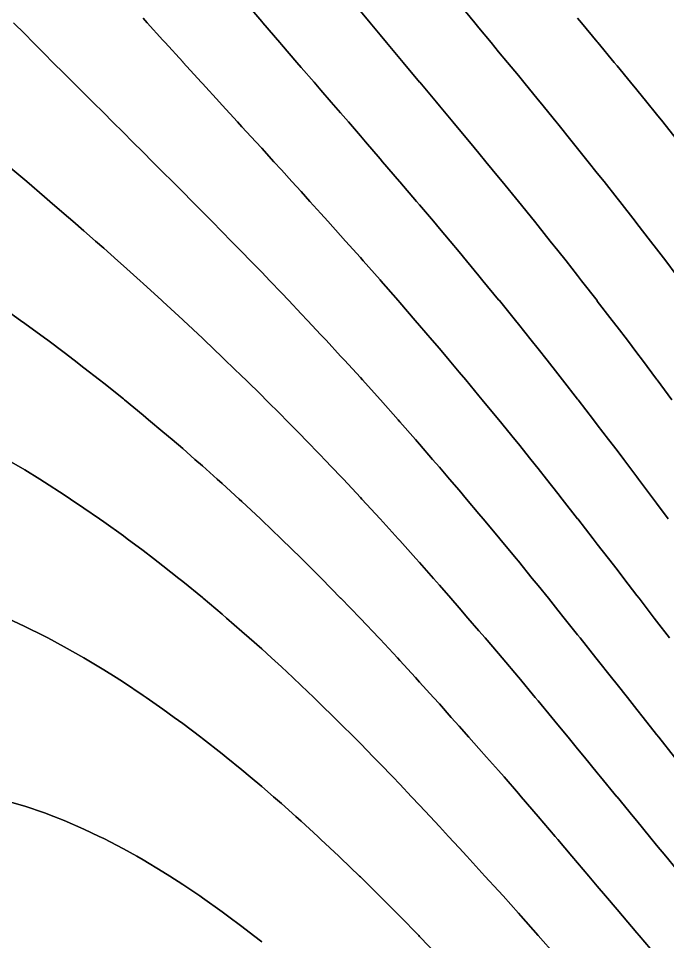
# Model space of a CAD drawing. Extents: x 1412622.5 to 1412673.9, y 4931530.8 to 4931599.9.
# Drawn here: x 1412640.18 to 1412645.74, y 4931534.86 to 4931542.78 of the extents above; entities that cross this region are included whole.
import ezdxf

# ---------------------------------------------------------------- set-up
doc = ezdxf.new("R2010")
doc.units = 0
doc.layers.add('line', color=2, linetype='CONTINUOUS')

msp = doc.modelspace()

# ---------------------------------------------------------------- linework, layer by layer
at = {"layer": 'line'}
for points in [[(1412642.124216, 4931542.910256), (1412642.260188, 4931542.751178), (1412642.269599, 4931542.740093), (1412642.415681, 4931542.56993), (1412642.429467, 4931542.554045), (1412642.562295, 4931542.399767), (1412642.598746, 4931542.357847), (1412642.709334, 4931542.229604), (1412642.768025, 4931542.162116), (1412642.856576, 4931542.059441), (1412642.937304, 4931541.966495), (1412643.003786, 4931541.889277), (1412643.106583, 4931541.770569), (1412643.150745, 4931541.719114), (1412643.275862, 4931541.574007), (1412643.297268, 4931541.548951), (1412643.443128, 4931541.378788), (1412643.445141, 4931541.376447), (1412643.588014, 4931541.208625), (1412643.61442, 4931541.177674), (1412643.731968, 4931541.038462), (1412643.783699, 4931540.977271), (1412643.874871, 4931540.868298), (1412643.952978, 4931540.774967), (1412644.016614, 4931540.698135), (1412644.122257, 4931540.570525), (1412644.157414, 4931540.527972), (1412644.291536, 4931540.365558), (1412644.297812, 4931540.357809), (1412644.435513, 4931540.187646), (1412644.460815, 4931540.156338), (1412644.571852, 4931540.017483), (1412644.630094, 4931539.944519), (1412644.706884, 4931539.847319), (1412644.799373, 4931539.730018), (1412644.840638, 4931539.677156), (1412644.968652, 4931539.51281), (1412644.97314, 4931539.506993), (1412645.104361, 4931539.33683), (1412645.137931, 4931539.293241), (1412645.23452, 4931539.166667), (1412645.30721, 4931539.071295), (1412645.36372, 4931538.996503), (1412645.476489, 4931538.84713), (1412645.492061, 4931538.82634), (1412645.619618, 4931538.656177), (1412645.645768, 4931538.62133), (1412645.746588, 4931538.486014)], [(1412645.746588, 4931538.486014), (1412645.645768, 4931538.62133), (1412645.619618, 4931538.656177), (1412645.492061, 4931538.82634), (1412645.476489, 4931538.84713), (1412645.36372, 4931538.996503), (1412645.30721, 4931539.071295), (1412645.23452, 4931539.166667), (1412645.137931, 4931539.293241), (1412645.104361, 4931539.33683), (1412644.97314, 4931539.506993), (1412644.968652, 4931539.51281), (1412644.840638, 4931539.677156), (1412644.799373, 4931539.730018), (1412644.706884, 4931539.847319), (1412644.630094, 4931539.944519), (1412644.571852, 4931540.017483), (1412644.460815, 4931540.156338), (1412644.435513, 4931540.187646), (1412644.297812, 4931540.357809), (1412644.291536, 4931540.365558), (1412644.157414, 4931540.527972), (1412644.122257, 4931540.570525), (1412644.016614, 4931540.698135), (1412643.952978, 4931540.774967), (1412643.874871, 4931540.868298), (1412643.783699, 4931540.977271), (1412643.731968, 4931541.038462), (1412643.61442, 4931541.177674), (1412643.588014, 4931541.208625), (1412643.445141, 4931541.376447), (1412643.443128, 4931541.378788), (1412643.297268, 4931541.548951), (1412643.275862, 4931541.574007), (1412643.150745, 4931541.719114), (1412643.106583, 4931541.770569), (1412643.003786, 4931541.889277), (1412642.937304, 4931541.966495), (1412642.856576, 4931542.059441), (1412642.768025, 4931542.162116), (1412642.709334, 4931542.229604), (1412642.598746, 4931542.357847), (1412642.562295, 4931542.399767), (1412642.429467, 4931542.554045), (1412642.415681, 4931542.56993), (1412642.269599, 4931542.740093), (1412642.260188, 4931542.751178), (1412642.124216, 4931542.910256)], [(1412643.952978, 4931542.901591), (1412644.086342, 4931542.740093), (1412644.122257, 4931542.696615), (1412644.227184, 4931542.56993), (1412644.291536, 4931542.492188), (1412644.367773, 4931542.399767), (1412644.460815, 4931542.286674), (1412644.507737, 4931542.229604), (1412644.630094, 4931542.080199), (1412644.647081, 4931542.059441), (1412644.785686, 4931541.889277), (1412644.799373, 4931541.8724), (1412644.923442, 4931541.719114), (1412644.968652, 4931541.662899), (1412645.060094, 4931541.548951), (1412645.137931, 4931541.45124), (1412645.195518, 4931541.378788), (1412645.30721, 4931541.237077), (1412645.329587, 4931541.208625), (1412645.46234, 4931541.038462), (1412645.476489, 4931541.020198), (1412645.593836, 4931540.868298), (1412645.645768, 4931540.800445), (1412645.723856, 4931540.698135), (1412645.815047, 4931540.577501)], [(1412645.815047, 4931540.577501), (1412645.723856, 4931540.698135), (1412645.645768, 4931540.800445), (1412645.593836, 4931540.868298), (1412645.476489, 4931541.020198), (1412645.46234, 4931541.038462), (1412645.329587, 4931541.208625), (1412645.30721, 4931541.237077), (1412645.195518, 4931541.378788), (1412645.137931, 4931541.45124), (1412645.060094, 4931541.548951), (1412644.968652, 4931541.662899), (1412644.923442, 4931541.719114), (1412644.799373, 4931541.8724), (1412644.785686, 4931541.889277), (1412644.647081, 4931542.059441), (1412644.630094, 4931542.080199), (1412644.507737, 4931542.229604), (1412644.460815, 4931542.286674), (1412644.367773, 4931542.399767), (1412644.291536, 4931542.492188), (1412644.227184, 4931542.56993), (1412644.122257, 4931542.696615), (1412644.086342, 4931542.740093), (1412643.952978, 4931542.901591)], [(1412643.106583, 4931542.839352), (1412643.189111, 4931542.740093), (1412643.275862, 4931542.636391), (1412643.33126, 4931542.56993), (1412643.445141, 4931542.433966), (1412643.473673, 4931542.399767), (1412643.61442, 4931542.23161), (1412643.616092, 4931542.229604), (1412643.758254, 4931542.059441), (1412643.783699, 4931542.02904), (1412643.900052, 4931541.889277), (1412643.952978, 4931541.825728), (1412644.041275, 4931541.719114), (1412644.122257, 4931541.621269), (1412644.182092, 4931541.548951), (1412644.291536, 4931541.41651), (1412644.322339, 4931541.378788), (1412644.460815, 4931541.208706), (1412644.598287, 4931541.038462), (1412644.630094, 4931540.998925), (1412644.734472, 4931540.868298), (1412644.799373, 4931540.786725), (1412644.869383, 4931540.698135), (1412644.968652, 4931540.571902), (1412645.002973, 4931540.527972), (1412645.135205, 4931540.357809), (1412645.137931, 4931540.354292), (1412645.266177, 4931540.187646), (1412645.30721, 4931540.134047), (1412645.395864, 4931540.017483), (1412645.476489, 4931539.910906), (1412645.524298, 4931539.847319), (1412645.645768, 4931539.68492), (1412645.651543, 4931539.677156), (1412645.777818, 4931539.506993)], [(1412645.777818, 4931539.506993), (1412645.651543, 4931539.677156), (1412645.645768, 4931539.68492), (1412645.524298, 4931539.847319), (1412645.476489, 4931539.910906), (1412645.395864, 4931540.017483), (1412645.30721, 4931540.134047), (1412645.266177, 4931540.187646), (1412645.137931, 4931540.354292), (1412645.135205, 4931540.357809), (1412645.002973, 4931540.527972), (1412644.968652, 4931540.571902), (1412644.869383, 4931540.698135), (1412644.799373, 4931540.786725), (1412644.734472, 4931540.868298), (1412644.630094, 4931540.998925), (1412644.598287, 4931541.038462), (1412644.460815, 4931541.208706), (1412644.322339, 4931541.378788), (1412644.291536, 4931541.41651), (1412644.182092, 4931541.548951), (1412644.122257, 4931541.621269), (1412644.041275, 4931541.719114), (1412643.952978, 4931541.825728), (1412643.900052, 4931541.889277), (1412643.783699, 4931542.02904), (1412643.758254, 4931542.059441), (1412643.616092, 4931542.229604), (1412643.61442, 4931542.23161), (1412643.473673, 4931542.399767), (1412643.445141, 4931542.433966), (1412643.33126, 4931542.56993), (1412643.275862, 4931542.636391), (1412643.189111, 4931542.740093), (1412643.106583, 4931542.839352)], [(1412640.133297, 4931542.740093), (1412640.22884, 4931542.644249), (1412640.301658, 4931542.56993), (1412640.398119, 4931542.473734), (1412640.471026, 4931542.399767), (1412640.567398, 4931542.304108), (1412640.641177, 4931542.229604), (1412640.736677, 4931542.135095), (1412640.811826, 4931542.059441), (1412640.905956, 4931541.966439), (1412640.982725, 4931541.889277), (1412641.075235, 4931541.797888), (1412641.153599, 4931541.719114), (1412641.244514, 4931541.629182), (1412641.324215, 4931541.548951), (1412641.413793, 4931541.460078), (1412641.494298, 4931541.378788), (1412641.583072, 4931541.290335), (1412641.663625, 4931541.208625), (1412641.752351, 4931541.119714), (1412641.831984, 4931541.038462), (1412641.92163, 4931540.947982), (1412641.999162, 4931540.868298), (1412642.090909, 4931540.774917), (1412642.164982, 4931540.698135), (1412642.260188, 4931540.6003), (1412642.32929, 4931540.527972), (1412642.429467, 4931540.423927), (1412642.491961, 4931540.357809), (1412642.598746, 4931540.245591), (1412642.65288, 4931540.187646), (1412642.768025, 4931540.065114), (1412642.811971, 4931540.017483), (1412642.937304, 4931539.88233), (1412642.969184, 4931539.847319), (1412643.106583, 4931539.69709), (1412643.124487, 4931539.677156), (1412643.275862, 4931539.50927), (1412643.277879, 4931539.506993), (1412643.429073, 4931539.33683), (1412643.445141, 4931539.31881), (1412643.578371, 4931539.166667), (1412643.61442, 4931539.125632), (1412643.725878, 4931538.996503), (1412643.783699, 4931538.929717), (1412643.871683, 4931538.82634), (1412643.952978, 4931538.73109), (1412644.015871, 4931538.656177), (1412644.122257, 4931538.529825), (1412644.15912, 4931538.486014), (1412644.291536, 4931538.329218), (1412644.302474, 4931538.315851), (1412644.442123, 4931538.145688), (1412644.460815, 4931538.122989), (1412644.580504, 4931537.975524), (1412644.630094, 4931537.914656), (1412644.717944, 4931537.805361), (1412644.799373, 4931537.704459), (1412644.854572, 4931537.635198), (1412644.968652, 4931537.492714), (1412644.99056, 4931537.465035), (1412645.125878, 4931537.294872), (1412645.137931, 4931537.279795), (1412645.260638, 4931537.124709), (1412645.30721, 4931537.066191), (1412645.395248, 4931536.954545), (1412645.476489, 4931536.85218), (1412645.529872, 4931536.784382), (1412645.645768, 4931536.638202), (1412645.664655, 4931536.614219), (1412645.799631, 4931536.444056)], [(1412645.799631, 4931536.444056), (1412645.664655, 4931536.614219), (1412645.645768, 4931536.638202), (1412645.529872, 4931536.784382), (1412645.476489, 4931536.85218), (1412645.395248, 4931536.954545), (1412645.30721, 4931537.066191), (1412645.260638, 4931537.124709), (1412645.137931, 4931537.279795), (1412645.125878, 4931537.294872), (1412644.99056, 4931537.465035), (1412644.968652, 4931537.492714), (1412644.854572, 4931537.635198), (1412644.799373, 4931537.704459), (1412644.717944, 4931537.805361), (1412644.630094, 4931537.914656), (1412644.580504, 4931537.975524), (1412644.460815, 4931538.122989), (1412644.442123, 4931538.145688), (1412644.302474, 4931538.315851), (1412644.291536, 4931538.329218), (1412644.15912, 4931538.486014), (1412644.122257, 4931538.529825), (1412644.015871, 4931538.656177), (1412643.952978, 4931538.73109), (1412643.871683, 4931538.82634), (1412643.783699, 4931538.929717), (1412643.725878, 4931538.996503), (1412643.61442, 4931539.125632), (1412643.578371, 4931539.166667), (1412643.445141, 4931539.31881), (1412643.429073, 4931539.33683), (1412643.277879, 4931539.506993), (1412643.275862, 4931539.50927), (1412643.124487, 4931539.677156), (1412643.106583, 4931539.69709), (1412642.969184, 4931539.847319), (1412642.937304, 4931539.88233), (1412642.811971, 4931540.017483), (1412642.768025, 4931540.065114), (1412642.65288, 4931540.187646), (1412642.598746, 4931540.245591), (1412642.491961, 4931540.357809), (1412642.429467, 4931540.423927), (1412642.32929, 4931540.527972), (1412642.260188, 4931540.6003), (1412642.164982, 4931540.698135), (1412642.090909, 4931540.774917), (1412641.999162, 4931540.868298), (1412641.92163, 4931540.947982), (1412641.831984, 4931541.038462), (1412641.752351, 4931541.119714), (1412641.663625, 4931541.208625), (1412641.583072, 4931541.290335), (1412641.494298, 4931541.378788), (1412641.413793, 4931541.460078), (1412641.324215, 4931541.548951), (1412641.244514, 4931541.629182), (1412641.153599, 4931541.719114), (1412641.075235, 4931541.797888), (1412640.982725, 4931541.889277), (1412640.905956, 4931541.966439), (1412640.811826, 4931542.059441), (1412640.736677, 4931542.135095), (1412640.641177, 4931542.229604), (1412640.567398, 4931542.304108), (1412640.471026, 4931542.399767), (1412640.398119, 4931542.473734), (1412640.301658, 4931542.56993), (1412640.22884, 4931542.644249), (1412640.133297, 4931542.740093)], [(1412641.244514, 4931542.778784), (1412641.278891, 4931542.740093), (1412641.413793, 4931542.590946), (1412641.432584, 4931542.56993), (1412641.583072, 4931542.404365), (1412641.587204, 4931542.399767), (1412641.742322, 4931542.229604), (1412641.752351, 4931542.218758), (1412641.89783, 4931542.059441), (1412641.92163, 4931542.033717), (1412642.05357, 4931541.889277), (1412642.090909, 4931541.848877), (1412642.209302, 4931541.719114), (1412642.260188, 4931541.66392), (1412642.364795, 4931541.548951), (1412642.429467, 4931541.478522), (1412642.519827, 4931541.378788), (1412642.598746, 4931541.292372), (1412642.674194, 4931541.208625), (1412642.768025, 4931541.105185), (1412642.827729, 4931541.038462), (1412642.937304, 4931540.916699), (1412642.980258, 4931540.868298), (1412643.106583, 4931540.72663), (1412643.131639, 4931540.698135), (1412643.275862, 4931540.534727), (1412643.281741, 4931540.527972), (1412643.430289, 4931540.357809), (1412643.445141, 4931540.340846), (1412643.577313, 4931540.187646), (1412643.61442, 4931540.144734), (1412643.722873, 4931540.017483), (1412643.783699, 4931539.946238), (1412643.866947, 4931539.847319), (1412643.952978, 4931539.745215), (1412644.009525, 4931539.677156), (1412644.122257, 4931539.541599), (1412644.150972, 4931539.506993), (1412644.291536, 4931539.337825), (1412644.292342, 4931539.33683), (1412644.43027, 4931539.166667), (1412644.460815, 4931539.129011), (1412644.5669, 4931538.996503), (1412644.630094, 4931538.917648), (1412644.702357, 4931538.82634), (1412644.799373, 4931538.70389), (1412644.836732, 4931538.656177), (1412644.968652, 4931538.487927), (1412644.970136, 4931538.486014), (1412645.102393, 4931538.315851), (1412645.137931, 4931538.270235), (1412645.233968, 4931538.145688), (1412645.30721, 4931538.050968), (1412645.364997, 4931537.975524), (1412645.476489, 4931537.830464), (1412645.495621, 4931537.805361), (1412645.625864, 4931537.635198), (1412645.645768, 4931537.609321), (1412645.75595, 4931537.465035)], [(1412645.75595, 4931537.465035), (1412645.645768, 4931537.609321), (1412645.625864, 4931537.635198), (1412645.495621, 4931537.805361), (1412645.476489, 4931537.830464), (1412645.364997, 4931537.975524), (1412645.30721, 4931538.050968), (1412645.233968, 4931538.145688), (1412645.137931, 4931538.270235), (1412645.102393, 4931538.315851), (1412644.970136, 4931538.486014), (1412644.968652, 4931538.487927), (1412644.836732, 4931538.656177), (1412644.799373, 4931538.70389), (1412644.702357, 4931538.82634), (1412644.630094, 4931538.917648), (1412644.5669, 4931538.996503), (1412644.460815, 4931539.129011), (1412644.43027, 4931539.166667), (1412644.292342, 4931539.33683), (1412644.291536, 4931539.337825), (1412644.150972, 4931539.506993), (1412644.122257, 4931539.541599), (1412644.009525, 4931539.677156), (1412643.952978, 4931539.745215), (1412643.866947, 4931539.847319), (1412643.783699, 4931539.946238), (1412643.722873, 4931540.017483), (1412643.61442, 4931540.144734), (1412643.577313, 4931540.187646), (1412643.445141, 4931540.340846), (1412643.430289, 4931540.357809), (1412643.281741, 4931540.527972), (1412643.275862, 4931540.534727), (1412643.131639, 4931540.698135), (1412643.106583, 4931540.72663), (1412642.980258, 4931540.868298), (1412642.937304, 4931540.916699), (1412642.827729, 4931541.038462), (1412642.768025, 4931541.105185), (1412642.674194, 4931541.208625), (1412642.598746, 4931541.292372), (1412642.519827, 4931541.378788), (1412642.429467, 4931541.478522), (1412642.364795, 4931541.548951), (1412642.260188, 4931541.66392), (1412642.209302, 4931541.719114), (1412642.090909, 4931541.848877), (1412642.05357, 4931541.889277), (1412641.92163, 4931542.033717), (1412641.89783, 4931542.059441), (1412641.752351, 4931542.218758), (1412641.742322, 4931542.229604), (1412641.587204, 4931542.399767), (1412641.583072, 4931542.404365), (1412641.432584, 4931542.56993), (1412641.413793, 4931542.590946), (1412641.278891, 4931542.740093), (1412641.244514, 4931542.778784)], [(1412644.968652, 4931542.7796), (1412645.001634, 4931542.740093), (1412645.137931, 4931542.575652), (1412645.142695, 4931542.56993), (1412645.283352, 4931542.399767), (1412645.30721, 4931542.370656), (1412645.423181, 4931542.229604), (1412645.476489, 4931542.164095), (1412645.561906, 4931542.059441), (1412645.645768, 4931541.955495), (1412645.699346, 4931541.889277), (1412645.815047, 4931541.744445)], [(1412645.815047, 4931541.744445), (1412645.699346, 4931541.889277), (1412645.645768, 4931541.955495), (1412645.561906, 4931542.059441), (1412645.476489, 4931542.164095), (1412645.423181, 4931542.229604), (1412645.30721, 4931542.370656), (1412645.283352, 4931542.399767), (1412645.142695, 4931542.56993), (1412645.137931, 4931542.575652), (1412645.001634, 4931542.740093), (1412644.968652, 4931542.7796)], [(1412640.059561, 4931541.537305), (1412640.22884, 4931541.393714), (1412640.246002, 4931541.378788), (1412640.398119, 4931541.249002), (1412640.444332, 4931541.208625), (1412640.567398, 4931541.103004), (1412640.640838, 4931541.038462), (1412640.736677, 4931540.955613), (1412640.835299, 4931540.868298), (1412640.905956, 4931540.806693), (1412641.027508, 4931540.698135), (1412641.075235, 4931540.656106), (1412641.217285, 4931540.527972), (1412641.244514, 4931540.503727), (1412641.404465, 4931540.357809), (1412641.413793, 4931540.349399), (1412641.583072, 4931540.192981), (1412641.58871, 4931540.187646), (1412641.752351, 4931540.034338), (1412641.769926, 4931540.017483), (1412641.92163, 4931539.873309), (1412641.94835, 4931539.847319), (1412642.090909, 4931539.709799), (1412642.123974, 4931539.677156), (1412642.260188, 4931539.543675), (1412642.296766, 4931539.506993), (1412642.429467, 4931539.374819), (1412642.466745, 4931539.33683), (1412642.598746, 4931539.203132), (1412642.633947, 4931539.166667), (1412642.768025, 4931539.028548), (1412642.798451, 4931538.996503), (1412642.937304, 4931538.851012), (1412642.960342, 4931538.82634), (1412643.106583, 4931538.670465), (1412643.119707, 4931538.656177), (1412643.275862, 4931538.486936), (1412643.276696, 4931538.486014), (1412643.431079, 4931538.315851), (1412643.445141, 4931538.300421), (1412643.583314, 4931538.145688), (1412643.61442, 4931538.111006), (1412643.733583, 4931537.975524), (1412643.783699, 4931537.918798), (1412643.882054, 4931537.805361), (1412643.952978, 4931537.723939), (1412644.028913, 4931537.635198), (1412644.122257, 4931537.526623), (1412644.175346, 4931537.465035), (1412644.291536, 4931537.331038), (1412644.321758, 4931537.294872), (1412644.460815, 4931537.129325), (1412644.464636, 4931537.124709), (1412644.606158, 4931536.954545), (1412644.630094, 4931536.925926), (1412644.746889, 4931536.784382), (1412644.799373, 4931536.721173), (1412644.88708, 4931536.614219), (1412644.968652, 4931536.515406), (1412645.026902, 4931536.444056), (1412645.137931, 4931536.309003), (1412645.166513, 4931536.273893), (1412645.306062, 4931536.10373), (1412645.30721, 4931536.102338), (1412645.445309, 4931535.933566), (1412645.476489, 4931535.89576), (1412645.584889, 4931535.763403), (1412645.645768, 4931535.689675), (1412645.724945, 4931535.59324), (1412645.815047, 4931535.484411)], [(1412645.815047, 4931535.484411), (1412645.724945, 4931535.59324), (1412645.645768, 4931535.689675), (1412645.584889, 4931535.763403), (1412645.476489, 4931535.89576), (1412645.445309, 4931535.933566), (1412645.30721, 4931536.102338), (1412645.306062, 4931536.10373), (1412645.166513, 4931536.273893), (1412645.137931, 4931536.309003), (1412645.026902, 4931536.444056), (1412644.968652, 4931536.515406), (1412644.88708, 4931536.614219), (1412644.799373, 4931536.721173), (1412644.746889, 4931536.784382), (1412644.630094, 4931536.925926), (1412644.606158, 4931536.954545), (1412644.464636, 4931537.124709), (1412644.460815, 4931537.129325), (1412644.321758, 4931537.294872), (1412644.291536, 4931537.331038), (1412644.175346, 4931537.465035), (1412644.122257, 4931537.526623), (1412644.028913, 4931537.635198), (1412643.952978, 4931537.723939), (1412643.882054, 4931537.805361), (1412643.783699, 4931537.918798), (1412643.733583, 4931537.975524), (1412643.61442, 4931538.111006), (1412643.583314, 4931538.145688), (1412643.445141, 4931538.300421), (1412643.431079, 4931538.315851), (1412643.276696, 4931538.486014), (1412643.275862, 4931538.486936), (1412643.119707, 4931538.656177), (1412643.106583, 4931538.670465), (1412642.960342, 4931538.82634), (1412642.937304, 4931538.851012), (1412642.798451, 4931538.996503), (1412642.768025, 4931539.028548), (1412642.633947, 4931539.166667), (1412642.598746, 4931539.203132), (1412642.466745, 4931539.33683), (1412642.429467, 4931539.374819), (1412642.296766, 4931539.506993), (1412642.260188, 4931539.543675), (1412642.123974, 4931539.677156), (1412642.090909, 4931539.709799), (1412641.94835, 4931539.847319), (1412641.92163, 4931539.873309), (1412641.769926, 4931540.017483), (1412641.752351, 4931540.034338), (1412641.58871, 4931540.187646), (1412641.583072, 4931540.192981), (1412641.413793, 4931540.349399), (1412641.404465, 4931540.357809), (1412641.244514, 4931540.503727), (1412641.217285, 4931540.527972), (1412641.075235, 4931540.656106), (1412641.027508, 4931540.698135), (1412640.905956, 4931540.806693), (1412640.835299, 4931540.868298), (1412640.736677, 4931540.955613), (1412640.640838, 4931541.038462), (1412640.567398, 4931541.103004), (1412640.444332, 4931541.208625), (1412640.398119, 4931541.249002), (1412640.246002, 4931541.378788), (1412640.22884, 4931541.393714), (1412640.059561, 4931541.537305)], [(1412640.059561, 4931540.28341), (1412640.193233, 4931540.187646), (1412640.22884, 4931540.162547), (1412640.398119, 4931540.038818), (1412640.426291, 4931540.017483), (1412640.567398, 4931539.912147), (1412640.65154, 4931539.847319), (1412640.736677, 4931539.782579), (1412640.871007, 4931539.677156), (1412640.905956, 4931539.650058), (1412641.075235, 4931539.514502), (1412641.084306, 4931539.506993), (1412641.244514, 4931539.375782), (1412641.290664, 4931539.33683), (1412641.413793, 4931539.233914), (1412641.491885, 4931539.166667), (1412641.583072, 4931539.088851), (1412641.68814, 4931538.996503), (1412641.752351, 4931538.940531), (1412641.879579, 4931538.82634), (1412641.92163, 4931538.788884), (1412642.0664, 4931538.656177), (1412642.090909, 4931538.633868), (1412642.248826, 4931538.486014), (1412642.260188, 4931538.475446), (1412642.427097, 4931538.315851), (1412642.429467, 4931538.313599), (1412642.598746, 4931538.148273), (1412642.601325, 4931538.145688), (1412642.768025, 4931537.97955), (1412642.771963, 4931537.975524), (1412642.937304, 4931537.807435), (1412642.939295, 4931537.805361), (1412643.103511, 4931537.635198), (1412643.106583, 4931537.632031), (1412643.264762, 4931537.465035), (1412643.275862, 4931537.453378), (1412643.423397, 4931537.294872), (1412643.445141, 4931537.271637), (1412643.579676, 4931537.124709), (1412643.61442, 4931537.086968), (1412643.733834, 4931536.954545), (1412643.783699, 4931536.89956), (1412643.886131, 4931536.784382), (1412643.952978, 4931536.709652), (1412644.036787, 4931536.614219), (1412644.122257, 4931536.51748), (1412644.187665, 4931536.444056), (1412644.291536, 4931536.328299), (1412644.338295, 4931536.273893), (1412644.460815, 4931536.132246), (1412644.485125, 4931536.10373), (1412644.630094, 4931535.93483), (1412644.631165, 4931535.933566), (1412644.776091, 4931535.763403), (1412644.799373, 4931535.736256), (1412644.920596, 4931535.59324), (1412644.968652, 4931535.536956), (1412645.064889, 4931535.423077), (1412645.137931, 4931535.337277), (1412645.209117, 4931535.252914), (1412645.30721, 4931535.137545), (1412645.353451, 4931535.082751), (1412645.476489, 4931534.938065), (1412645.498024, 4931534.912587), (1412645.64293, 4931534.742424)], [(1412645.64293, 4931534.742424), (1412645.498024, 4931534.912587), (1412645.476489, 4931534.938065), (1412645.353451, 4931535.082751), (1412645.30721, 4931535.137545), (1412645.209117, 4931535.252914), (1412645.137931, 4931535.337277), (1412645.064889, 4931535.423077), (1412644.968652, 4931535.536956), (1412644.920596, 4931535.59324), (1412644.799373, 4931535.736256), (1412644.776091, 4931535.763403), (1412644.631165, 4931535.933566), (1412644.630094, 4931535.93483), (1412644.485125, 4931536.10373), (1412644.460815, 4931536.132246), (1412644.338295, 4931536.273893), (1412644.291536, 4931536.328299), (1412644.187665, 4931536.444056), (1412644.122257, 4931536.51748), (1412644.036787, 4931536.614219), (1412643.952978, 4931536.709652), (1412643.886131, 4931536.784382), (1412643.783699, 4931536.89956), (1412643.733834, 4931536.954545), (1412643.61442, 4931537.086968), (1412643.579676, 4931537.124709), (1412643.445141, 4931537.271637), (1412643.423397, 4931537.294872), (1412643.275862, 4931537.453378), (1412643.264762, 4931537.465035), (1412643.106583, 4931537.632031), (1412643.103511, 4931537.635198), (1412642.939295, 4931537.805361), (1412642.937304, 4931537.807435), (1412642.771963, 4931537.975524), (1412642.768025, 4931537.97955), (1412642.601325, 4931538.145688), (1412642.598746, 4931538.148273), (1412642.429467, 4931538.313599), (1412642.427097, 4931538.315851), (1412642.260188, 4931538.475446), (1412642.248826, 4931538.486014), (1412642.090909, 4931538.633868), (1412642.0664, 4931538.656177), (1412641.92163, 4931538.788884), (1412641.879579, 4931538.82634), (1412641.752351, 4931538.940531), (1412641.68814, 4931538.996503), (1412641.583072, 4931539.088851), (1412641.491885, 4931539.166667), (1412641.413793, 4931539.233914), (1412641.290664, 4931539.33683), (1412641.244514, 4931539.375782), (1412641.084306, 4931539.506993), (1412641.075235, 4931539.514502), (1412640.905956, 4931539.650058), (1412640.871007, 4931539.677156), (1412640.736677, 4931539.782579), (1412640.65154, 4931539.847319), (1412640.567398, 4931539.912147), (1412640.426291, 4931540.017483), (1412640.398119, 4931540.038818), (1412640.22884, 4931540.162547), (1412640.193233, 4931540.187646), (1412640.059561, 4931540.28341)], [(1412640.076816, 4931538.996503), (1412640.22884, 4931538.906261), (1412640.357714, 4931538.82634), (1412640.398119, 4931538.801569), (1412640.567398, 4931538.692478), (1412640.62122, 4931538.656177), (1412640.736677, 4931538.579099), (1412640.870578, 4931538.486014), (1412640.905956, 4931538.461649), (1412641.075235, 4931538.339911), (1412641.107331, 4931538.315851), (1412641.244514, 4931538.213869), (1412641.332875, 4931538.145688), (1412641.413793, 4931538.083731), (1412641.550075, 4931537.975524), (1412641.583072, 4931537.949512), (1412641.752351, 4931537.811138), (1412641.759161, 4931537.805361), (1412641.92163, 4931537.668443), (1412641.959801, 4931537.635198), (1412642.090909, 4931537.521721), (1412642.154333, 4931537.465035), (1412642.260188, 4931537.370982), (1412642.343225, 4931537.294872), (1412642.429467, 4931537.21627), (1412642.526953, 4931537.124709), (1412642.598746, 4931537.057665), (1412642.706017, 4931536.954545), (1412642.768025, 4931536.895264), (1412642.880832, 4931536.784382), (1412642.937304, 4931536.729171), (1412643.051818, 4931536.614219), (1412643.106583, 4931536.559544), (1412643.219365, 4931536.444056), (1412643.275862, 4931536.386532), (1412643.383863, 4931536.273893), (1412643.445141, 4931536.210339), (1412643.54564, 4931536.10373), (1412643.61442, 4931536.031185), (1412643.705027, 4931535.933566), (1412643.783699, 4931535.849306), (1412643.86233, 4931535.763403), (1412643.952978, 4931535.66497), (1412644.017831, 4931535.59324), (1412644.122257, 4931535.478445), (1412644.173482, 4931535.423077), (1412644.291536, 4931535.296441), (1412644.330066, 4931535.252914), (1412644.460815, 4931535.106152), (1412644.481374, 4931535.082751), (1412644.630094, 4931534.914559), (1412644.631816, 4931534.912587), (1412644.781107, 4931534.742424)], [(1412644.781107, 4931534.742424), (1412644.631816, 4931534.912587), (1412644.630094, 4931534.914559), (1412644.481374, 4931535.082751), (1412644.460815, 4931535.106152), (1412644.330066, 4931535.252914), (1412644.291536, 4931535.296441), (1412644.173482, 4931535.423077), (1412644.122257, 4931535.478445), (1412644.017831, 4931535.59324), (1412643.952978, 4931535.66497), (1412643.86233, 4931535.763403), (1412643.783699, 4931535.849306), (1412643.705027, 4931535.933566), (1412643.61442, 4931536.031185), (1412643.54564, 4931536.10373), (1412643.445141, 4931536.210339), (1412643.383863, 4931536.273893), (1412643.275862, 4931536.386532), (1412643.219365, 4931536.444056), (1412643.106583, 4931536.559544), (1412643.051818, 4931536.614219), (1412642.937304, 4931536.729171), (1412642.880832, 4931536.784382), (1412642.768025, 4931536.895264), (1412642.706017, 4931536.954545), (1412642.598746, 4931537.057665), (1412642.526953, 4931537.124709), (1412642.429467, 4931537.21627), (1412642.343225, 4931537.294872), (1412642.260188, 4931537.370982), (1412642.154333, 4931537.465035), (1412642.090909, 4931537.521721), (1412641.959801, 4931537.635198), (1412641.92163, 4931537.668443), (1412641.759161, 4931537.805361), (1412641.752351, 4931537.811138), (1412641.583072, 4931537.949512), (1412641.550075, 4931537.975524), (1412641.413793, 4931538.083731), (1412641.332875, 4931538.145688), (1412641.244514, 4931538.213869), (1412641.107331, 4931538.315851), (1412641.075235, 4931538.339911), (1412640.905956, 4931538.461649), (1412640.870578, 4931538.486014), (1412640.736677, 4931538.579099), (1412640.62122, 4931538.656177), (1412640.567398, 4931538.692478), (1412640.398119, 4931538.801569), (1412640.357714, 4931538.82634), (1412640.22884, 4931538.906261), (1412640.076816, 4931538.996503)], [(1412640.078144, 4931537.635198), (1412640.22884, 4931537.564783), (1412640.398119, 4931537.480226), (1412640.42628, 4931537.465035), (1412640.567398, 4931537.389463), (1412640.734458, 4931537.294872), (1412640.736677, 4931537.293624), (1412640.905956, 4931537.191655), (1412641.011607, 4931537.124709), (1412641.075235, 4931537.084639), (1412641.244514, 4931536.972351), (1412641.269974, 4931536.954545), (1412641.413793, 4931536.854533), (1412641.510346, 4931536.784382), (1412641.583072, 4931536.731823), (1412641.739062, 4931536.614219), (1412641.752351, 4931536.604251), (1412641.92163, 4931536.471435), (1412641.955168, 4931536.444056), (1412642.090909, 4931536.333789), (1412642.161994, 4931536.273893), (1412642.260188, 4931536.191549), (1412642.361308, 4931536.10373), (1412642.429467, 4931536.04481), (1412642.553934, 4931535.933566), (1412642.598746, 4931535.893701), (1412642.740644, 4931535.763403), (1412642.768025, 4931535.738373), (1412642.9221, 4931535.59324), (1412642.937304, 4931535.578984), (1412643.098916, 4931535.423077), (1412643.106583, 4931535.415714), (1412643.271634, 4931535.252914), (1412643.275862, 4931535.248762), (1412643.440762, 4931535.082751), (1412643.445141, 4931535.078362), (1412643.606755, 4931534.912587), (1412643.61442, 4931534.90476), (1412643.769988, 4931534.742424)], [(1412643.769988, 4931534.742424), (1412643.61442, 4931534.90476), (1412643.606755, 4931534.912587), (1412643.445141, 4931535.078362), (1412643.440762, 4931535.082751), (1412643.275862, 4931535.248762), (1412643.271634, 4931535.252914), (1412643.106583, 4931535.415714), (1412643.098916, 4931535.423077), (1412642.937304, 4931535.578984), (1412642.9221, 4931535.59324), (1412642.768025, 4931535.738373), (1412642.740644, 4931535.763403), (1412642.598746, 4931535.893701), (1412642.553934, 4931535.933566), (1412642.429467, 4931536.04481), (1412642.361308, 4931536.10373), (1412642.260188, 4931536.191549), (1412642.161994, 4931536.273893), (1412642.090909, 4931536.333789), (1412641.955168, 4931536.444056), (1412641.92163, 4931536.471435), (1412641.752351, 4931536.604251), (1412641.739062, 4931536.614219), (1412641.583072, 4931536.731823), (1412641.510346, 4931536.784382), (1412641.413793, 4931536.854533), (1412641.269974, 4931536.954545), (1412641.244514, 4931536.972351), (1412641.075235, 4931537.084639), (1412641.011607, 4931537.124709), (1412640.905956, 4931537.191655), (1412640.736677, 4931537.293624), (1412640.734458, 4931537.294872), (1412640.567398, 4931537.389463), (1412640.42628, 4931537.465035), (1412640.398119, 4931537.480226), (1412640.22884, 4931537.564783), (1412640.078144, 4931537.635198)], [(1412640.059561, 4931536.072542), (1412640.22884, 4931536.022858), (1412640.398119, 4931535.965308), (1412640.479653, 4931535.933566), (1412640.567398, 4931535.899483), (1412640.736677, 4931535.82587), (1412640.867844, 4931535.763403), (1412640.905956, 4931535.745289), (1412641.075235, 4931535.65695), (1412641.188984, 4931535.59324), (1412641.244514, 4931535.562195), (1412641.413793, 4931535.460486), (1412641.472186, 4931535.423077), (1412641.583072, 4931535.352183), (1412641.730371, 4931535.252914), (1412641.752351, 4931535.238127), (1412641.92163, 4931535.117448), (1412641.967969, 4931535.082751), (1412642.090909, 4931534.990878), (1412642.191247, 4931534.912587), (1412642.260188, 4931534.858894)], [(1412642.260188, 4931534.858894), (1412642.191247, 4931534.912587), (1412642.090909, 4931534.990878), (1412641.967969, 4931535.082751), (1412641.92163, 4931535.117448), (1412641.752351, 4931535.238127), (1412641.730371, 4931535.252914), (1412641.583072, 4931535.352183), (1412641.472186, 4931535.423077), (1412641.413793, 4931535.460486), (1412641.244514, 4931535.562195), (1412641.188984, 4931535.59324), (1412641.075235, 4931535.65695), (1412640.905956, 4931535.745289), (1412640.867844, 4931535.763403), (1412640.736677, 4931535.82587), (1412640.567398, 4931535.899483), (1412640.479653, 4931535.933566), (1412640.398119, 4931535.965308), (1412640.22884, 4931536.022858), (1412640.059561, 4931536.072542)]]:
    msp.add_lwpolyline(points, dxfattribs=at)

doc.saveas('drawing.dxf')
